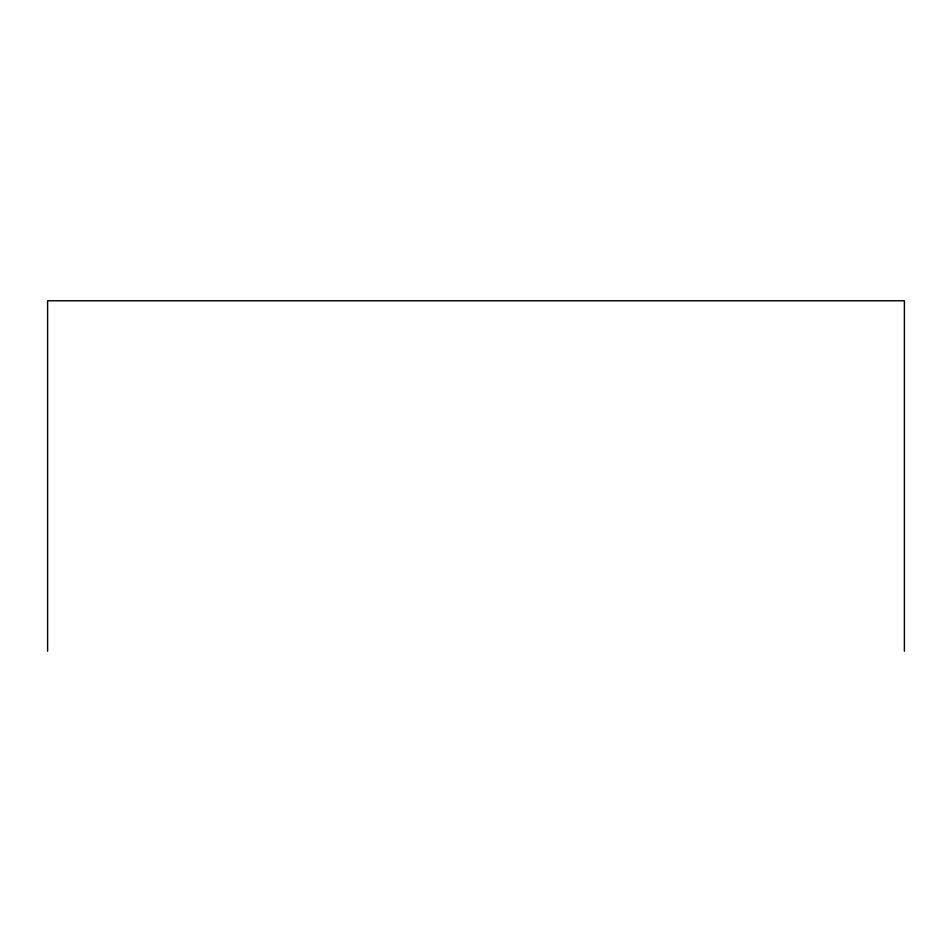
<?xml version="1.0" encoding="UTF-8"?>
<svg xmlns="http://www.w3.org/2000/svg" width="952" height="952" viewBox="0 0 952 952"><rect width="100%" height="100%" fill="white"/><g stroke="black" fill="none" stroke-linecap="round" stroke-linejoin="round"><path stroke-width="1.43" d="M904.4 651.216L904.4 300.784L47.6 300.784L47.6 651.216"/></g></svg>
